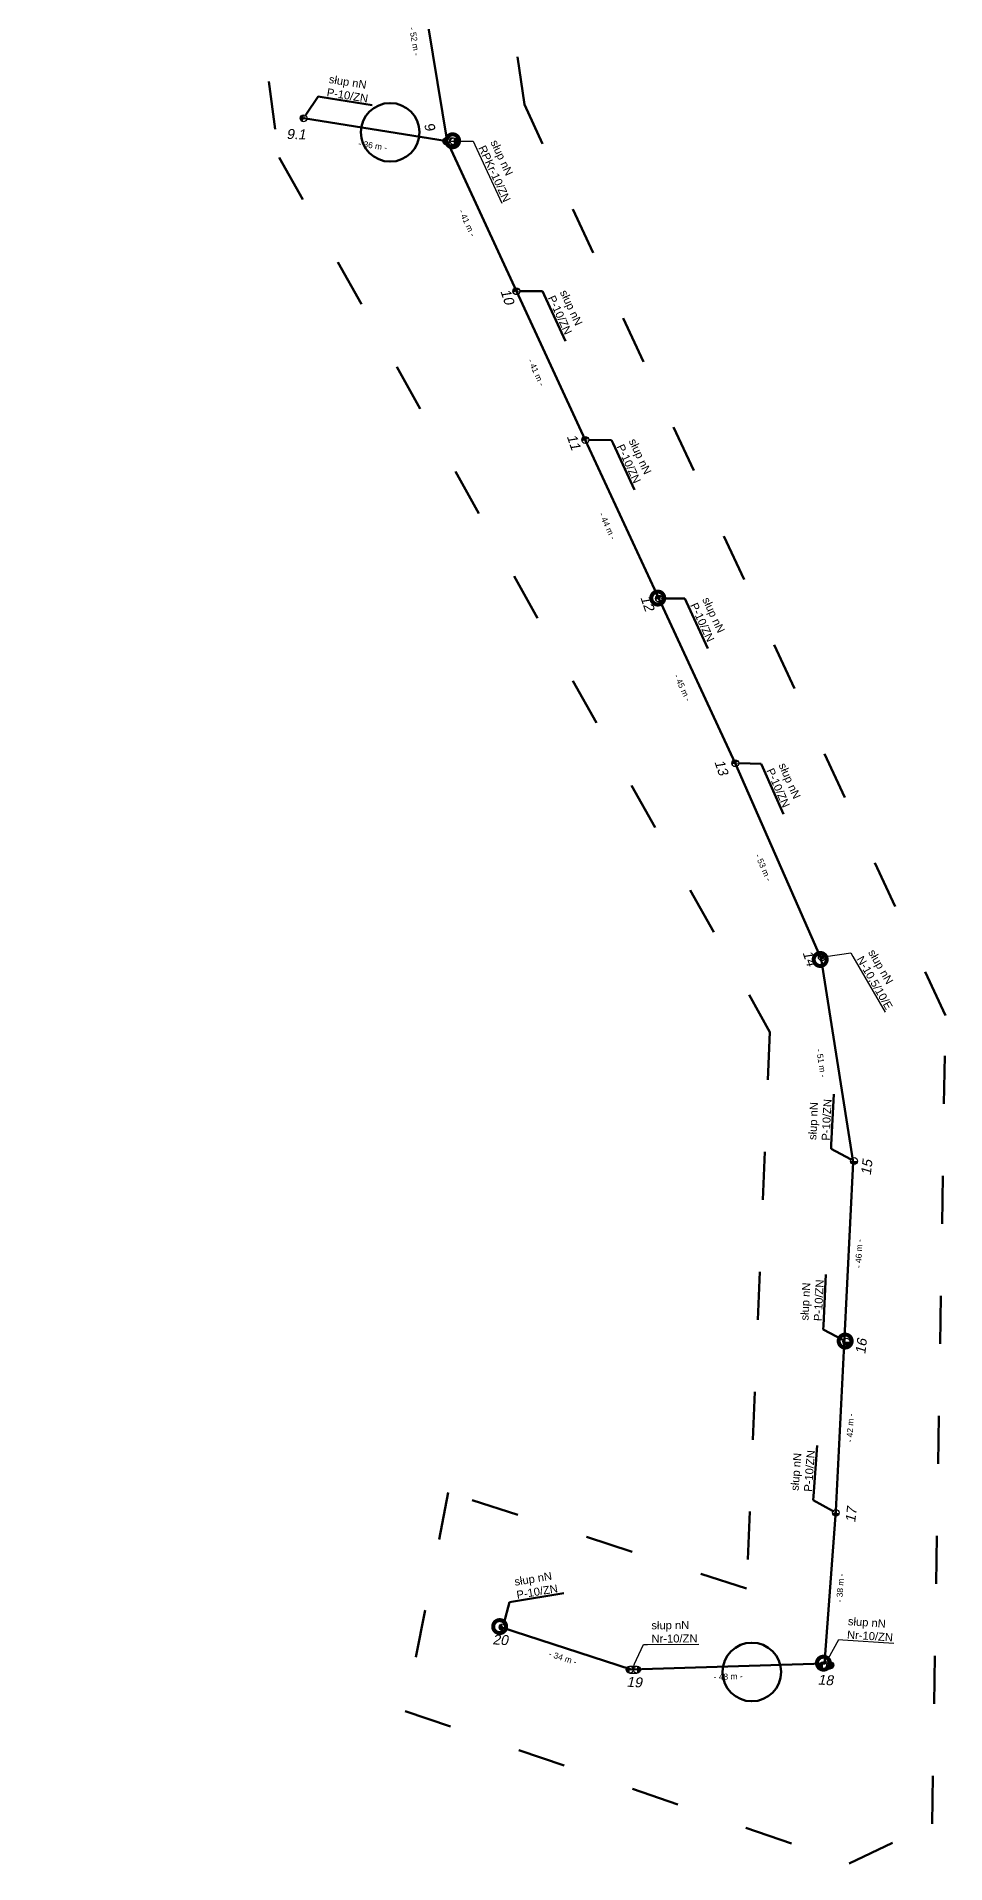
# Model space of a CAD drawing. Header units: metres. Extents: x 7547313 to 7555771, y 5771206 to 5789306.
# Drawn here: x 7552576.8 to 7552803.8, y 5779157.3 to 5779614 of the extents above; entities that cross this region are included whole.
import ezdxf
from ezdxf import colors
from ezdxf.entities.mleader import LeaderData, LeaderLine
from ezdxf.math import Vec2, Vec3

# ---------------------------------------------------------------- set-up
doc = ezdxf.new("R2010")
doc.units = ezdxf.units.M
doc.linetypes.add('GCAD_ISO03W100', pattern=[30, 12, -18])
for name, color, linetype, lineweight in [('!TELE', 30, 'SCARPLINE1A', 50), ('!trafo_05-0885', 6, 'GCAD_ISO03W100', 50), ('_numery', 7, 'Continuous', 40), ('_PRZEWIESZENIA', 6, 'Continuous', 50)]:
    doc.layers.add(name, color=color, linetype=linetype, lineweight=lineweight)
for name, color, linetype in [('!wymiary', 7, 'Continuous'), ('_MM mufy', 3, 'Continuous'), ('_MM opisy', 7, 'Continuous'), ('_MM slupy', 5, 'Continuous')]:
    doc.layers.add(name, color=color, linetype=linetype)
doc.styles.get("Standard").update_dxf_attribs({"font": 'arial.ttf'})
doc.linetypes.add('SCARPLINE1A', pattern='A,2,[150,AAA.SHX,S=1,R=0,X=0,Y=0],1e-11', length=2)
doc.dimstyles.new('opis linie', dxfattribs={"dimtxt": 1.5, "dimasz": 0.18, "dimexe": 0.18, "dimexo": 0.0625, "dimgap": 2.5, "dimtad": 4, "dimdec": 0, "dimzin": 0, "dimdsep": 46, "dimtxsty": 'Standard', "dimcen": 0.09, "dimse1": 1, "dimse2": 1, "dimsd1": 1, "dimsd2": 1, "dimclrt": 256, "dimadec": 0, "dimazin": 0, "dimtfac": 1, "dimtdec": 0, "dimtofl": 0, "dimtmove": 0, "dimatfit": 3, "dimfxl": 1, "dimtfill": 1, "dimtolj": 1, "dimtzin": 0, "dimarcsym": 0})

# ---------------------------------------------------------------- blocks, each defined once
blk = doc.blocks.new('*D8')
at = {"layer": 'Defpoints', "color": 0}
for p in [(7552643.45, 5779593.56), (7552679.21, 5779587.11), (7552679.33, 5779587.85)]:
    blk.add_point(p, dxfattribs=at)
at = {"layer": '!wymiary', "insert": (7552660.76, 5779586.74), "char_height": 1.5, "attachment_point": 5, "rotation": 350.9556, "bg_fill": 3, "box_fill_scale": 1.1, "bg_fill_color": 9, "bg_fill_true_color": 13158600, "bg_fill_transparency": 0}
blk.add_mtext('\\A1;- 36 m -', dxfattribs=at)
blk = doc.blocks.new('*D142')
at = {"layer": 'Defpoints', "color": 0}
for p in [(7552670.96, 5779639), (7552678.59, 5779587.73), (7552679.33, 5779587.85)]:
    blk.add_point(p, dxfattribs=at)
at = {"layer": '!wymiary', "insert": (7552671.18, 5779612.78), "char_height": 1.5, "attachment_point": 5, "rotation": 279.2973, "bg_fill": 3, "box_fill_scale": 1.1, "bg_fill_color": 9, "bg_fill_true_color": 13158600, "bg_fill_transparency": 0}
blk.add_mtext('\\A1;- 52 m -', dxfattribs=at)
blk = doc.blocks.new('*D143')
at = {"layer": 'Defpoints', "color": 0}
for p in [(7552679.33, 5779587.85), (7552695.96, 5779550.01), (7552696.64, 5779550.32)]:
    blk.add_point(p, dxfattribs=at)
at = {"layer": '!wymiary', "insert": (7552684.35, 5779567.41), "char_height": 1.5, "attachment_point": 5, "rotation": 294.7591, "bg_fill": 3, "box_fill_scale": 1.1, "bg_fill_color": 9, "bg_fill_true_color": 13158600, "bg_fill_transparency": 0}
blk.add_mtext('\\A1;- 41 m -', dxfattribs=at)
blk = doc.blocks.new('*D144')
at = {"layer": 'Defpoints', "color": 0}
for p in [(7552696.64, 5779550.32), (7552713.85, 5779513.14), (7552713.17, 5779512.82)]:
    blk.add_point(p, dxfattribs=at)
at = {"layer": '!wymiary', "insert": (7552701.61, 5779530.05), "char_height": 1.5, "attachment_point": 5, "rotation": 294.8375, "bg_fill": 3, "box_fill_scale": 1.1, "bg_fill_color": 9, "bg_fill_true_color": 13158600, "bg_fill_transparency": 0}
blk.add_mtext('\\A1;- 41 m -', dxfattribs=at)
blk = doc.blocks.new('*D145')
at = {"layer": 'Defpoints', "color": 0}
for p in [(7552713.85, 5779513.14), (7552731.54, 5779473.18), (7552732.22, 5779473.5)]:
    blk.add_point(p, dxfattribs=at)
at = {"layer": '!wymiary', "insert": (7552719.4, 5779491.64), "char_height": 1.5, "attachment_point": 5, "rotation": 294.8645, "bg_fill": 3, "box_fill_scale": 1.1, "bg_fill_color": 9, "bg_fill_true_color": 13158600, "bg_fill_transparency": 0}
blk.add_mtext('\\A1;- 44 m -', dxfattribs=at)
blk = doc.blocks.new('*D146')
at = {"layer": 'Defpoints', "color": 0}
for p in [(7552732.22, 5779473.5), (7552750.63, 5779432.03), (7552751.31, 5779432.34)]:
    blk.add_point(p, dxfattribs=at)
at = {"layer": '!wymiary', "insert": (7552738.12, 5779451.23), "char_height": 1.5, "attachment_point": 5, "rotation": 294.8818, "bg_fill": 3, "box_fill_scale": 1.1, "bg_fill_color": 9, "bg_fill_true_color": 13158600, "bg_fill_transparency": 0}
blk.add_mtext('\\A1;- 45 m -', dxfattribs=at)
blk = doc.blocks.new('*D147')
at = {"layer": 'Defpoints', "color": 0}
for p in [(7552751.31, 5779432.34), (7552772.07, 5779383.15), (7552772.75, 5779383.45)]:
    blk.add_point(p, dxfattribs=at)
at = {"layer": '!wymiary', "insert": (7552758.35, 5779406.28), "char_height": 1.5, "attachment_point": 5, "rotation": 293.6851, "bg_fill": 3, "box_fill_scale": 1.1, "bg_fill_color": 9, "bg_fill_true_color": 13158600, "bg_fill_transparency": 0}
blk.add_mtext('\\A1;- 53 m -', dxfattribs=at)
blk = doc.blocks.new('*D148')
at = {"layer": 'Defpoints', "color": 0}
for p in [(7552772.75, 5779383.45), (7552780.06, 5779332.51), (7552780.8, 5779332.63)]:
    blk.add_point(p, dxfattribs=at)
at = {"layer": '!wymiary', "insert": (7552772.81, 5779357.41), "char_height": 1.5, "attachment_point": 5, "rotation": 278.9928, "bg_fill": 3, "box_fill_scale": 1.1, "bg_fill_color": 9, "bg_fill_true_color": 13158600, "bg_fill_transparency": 0}
blk.add_mtext('\\A1;- 51 m -', dxfattribs=at)
blk = doc.blocks.new('*D149')
at = {"layer": 'Defpoints', "color": 0}
for p in [(7552780.8, 5779332.63), (7552777.81, 5779287.14), (7552778.56, 5779287.1)]:
    blk.add_point(p, dxfattribs=at)
at = {"layer": '!wymiary', "insert": (7552782.19, 5779309.74), "char_height": 1.5, "attachment_point": 5, "rotation": 87.1819, "bg_fill": 3, "box_fill_scale": 1.1, "bg_fill_color": 9, "bg_fill_true_color": 13158600, "bg_fill_transparency": 0}
blk.add_mtext('\\A1;- 46 m -', dxfattribs=at)
blk = doc.blocks.new('*D150')
at = {"layer": 'Defpoints', "color": 0}
for p in [(7552778.56, 5779287.1), (7552775.72, 5779245.5), (7552776.47, 5779245.46)]:
    blk.add_point(p, dxfattribs=at)
at = {"layer": '!wymiary', "insert": (7552780.01, 5779266.16), "char_height": 1.5, "attachment_point": 5, "rotation": 87.1293, "bg_fill": 3, "box_fill_scale": 1.1, "bg_fill_color": 9, "bg_fill_true_color": 13158600, "bg_fill_transparency": 0}
blk.add_mtext('\\A1;- 42 m -', dxfattribs=at)
blk = doc.blocks.new('*D151')
at = {"layer": 'Defpoints', "color": 0}
for p in [(7552776.47, 5779245.46), (7552772.86, 5779207.33), (7552773.61, 5779207.27)]:
    blk.add_point(p, dxfattribs=at)
at = {"layer": '!wymiary', "insert": (7552777.55, 5779226.18), "char_height": 1.5, "attachment_point": 5, "rotation": 85.7221, "bg_fill": 3, "box_fill_scale": 1.1, "bg_fill_color": 9, "bg_fill_true_color": 13158600, "bg_fill_transparency": 0}
blk.add_mtext('\\A1;- 38 m -', dxfattribs=at)
blk = doc.blocks.new('*D152')
at = {"layer": 'Defpoints', "color": 0}
for p in [(7552773.61, 5779207.27), (7552725.27, 5779206.58), (7552725.29, 5779205.83)]:
    blk.add_point(p, dxfattribs=at)
at = {"layer": '!wymiary', "insert": (7552749.53, 5779204.03), "char_height": 1.5, "attachment_point": 5, "rotation": 1.7118, "bg_fill": 3, "box_fill_scale": 1.1, "bg_fill_color": 9, "bg_fill_true_color": 13158600, "bg_fill_transparency": 0}
blk.add_mtext('\\A1;- 48 m -', dxfattribs=at)
blk = doc.blocks.new('*D153')
at = {"layer": 'Defpoints', "color": 0}
for p in [(7552692.72, 5779216.41), (7552692.95, 5779217.12), (7552725.29, 5779205.83)]:
    blk.add_point(p, dxfattribs=at)
at = {"layer": '!wymiary', "insert": (7552708.23, 5779208.72), "char_height": 1.5, "attachment_point": 5, "rotation": 342.0068, "bg_fill": 3, "box_fill_scale": 1.1, "bg_fill_color": 9, "bg_fill_true_color": 13158600, "bg_fill_transparency": 0}
blk.add_mtext('\\A1;- 34 m -', dxfattribs=at)
blk = doc.blocks.new('ZN')
at = {"layer": '_MM slupy', "transparency": 33554687}
h = blk.add_hatch(color=256, dxfattribs=at)
h.dxf.hatch_style = 1
h.paths.add_polyline_path([(0, -0.86), (0, 0.86, 1)])
at = {"layer": '_MM slupy'}
blk.add_circle((0, 0), 0.857, dxfattribs=at)
blk = doc.blocks.new('R')
at = {"layer": '_MM slupy', "transparency": 33554687}
h = blk.add_hatch(color=256, dxfattribs=at)
h.dxf.hatch_style = 1
h.paths.add_polyline_path([(-0.93, -0.86), (-0.93, 0.86, 1)])
h = blk.add_hatch(color=256, dxfattribs=at)
h.dxf.hatch_style = 1
h.paths.add_polyline_path([(0.93, 0.86), (0.93, -0.86, 1)])
at = {"layer": '_MM slupy'}
for points in [[(-0.93, 0.86), (0.93, 0.86)], [(-0.93, -0.86), (0.93, -0.86)]]:
    blk.add_lwpolyline(points, dxfattribs=at)
for centre in [(-0.93, 0), (0.93, 0)]:
    blk.add_circle(centre, 0.857, dxfattribs=at)
blk = doc.blocks.new('E')
at = {"layer": '_MM slupy'}
h = blk.add_hatch(color=256, dxfattribs=at)
h.dxf.hatch_style = 1
h.paths.add_polyline_path([(0.27, 0.37, 1), (-0.27, -0.37, 1)])
for radius in [0.857, 0.457]:
    blk.add_circle((0, 0), radius, dxfattribs=at)
blk = doc.blocks.new('mufa')
at = {"layer": '_MM mufy'}
h = blk.add_hatch(color=256, dxfattribs=at)
h.dxf.hatch_style = 1
h.paths.add_polyline_path([(2.15, 0.12, 1), (-2.1, -0.05, 1)])
h.paths.add_polyline_path([(-1.1, -0.01, -1), (1.15, 0.08, -1)], flags=16)
h.paths.add_polyline_path([(-0.83, 0, -1), (0.88, 0.07, -1)], flags=0)
blk = doc.blocks.new('q')
at = {"layer": '_MM slupy'}
blk.add_blockref('ZN', (0, 0), dxfattribs=at)
at = {"layer": '_MM opisy'}
ml = blk.add_multileader_mtext('Standard', dxfattribs=at)
ml.set_content('\\pxql;słup nN\\PP-10/ZN', color=256)
ml.set_leader_properties()
ml.build(insert=Vec2(0, 0))
ml.multileader.update_dxf_attribs({"has_text_frame": 1, "text_left_attachment_type": 5, "text_right_attachment_type": 5, "dogleg_length": 1, "arrow_head_size": 1})
ctx = ml.context
ctx.base_point, ctx.char_height, ctx.arrow_head_size, ctx.landing_gap_size, ctx.plane_origin = Vec3(3.75, 5.9), 2, 1, 1, Vec3(1.72, -1.42)
ctx.left_attachment, ctx.right_attachment = 5, 5
notes = []
notes.append((ctx, [(0, (1, 1, 0), (2.75, 5.9), (1, 0), 1, [(0, [(0, 0), (2.75, 5.9)], 0, [])])]))
ctx.mtext.insert, ctx.mtext.flow_direction = Vec3(4.75, 11.7), 5
ctx.mtext.has_bg_fill, ctx.mtext.bg_color, ctx.mtext.bg_scale_factor, ctx.mtext.bg_transparency, ctx.mtext.use_window_bg_color = 1, -1023410175, 1, 0, 1
for ctx, leaders in notes:
    for number, flags, end, landing, length, lines in leaders:
        leader = LeaderData()
        leader.index, (leader.has_last_leader_line, leader.has_dogleg_vector, leader.attachment_direction) = number, flags
        leader.last_leader_point, leader.dogleg_vector, leader.dogleg_length = Vec3(end), Vec3(landing), length
        for number, points, colour, breaks in lines:
            line = LeaderLine()
            line.index, line.vertices, line.color, line.breaks = number, Vec3.list(points), colors.encode_raw_color(colour), breaks
            leader.lines.append(line)
        ctx.leaders.append(leader)

msp = doc.modelspace()

# ---------------------------------------------------------------- linework, layer by layer
at = {"layer": '!TELE'}
for points in [[(7552619.45, 5779963.61), (7552625.97, 5779922.81), (7552632.97, 5779878.18), (7552640.28, 5779831.76), (7552648.47, 5779781.27), (7552656.45, 5779730.16), (7552663.45, 5779686.22), (7552670.96, 5779639), (7552679.33, 5779587.85), (7552696.64, 5779550.32), (7552713.85, 5779513.14), (7552732.22, 5779473.5), (7552751.31, 5779432.34), (7552772.75, 5779383.45), (7552780.8, 5779332.63), (7552778.56, 5779287.1), (7552776.47, 5779245.46), (7552773.61, 5779207.27), (7552725.29, 5779205.83), (7552692.72, 5779216.41)], [(7552643.45, 5779593.56), (7552679.33, 5779587.85)]]:
    msp.add_lwpolyline(points, dxfattribs=at)

# ---------------------------------------------------------------- next in the draw order: dimensions: what is measured, and where the dimension line sits
at = {"layer": '!wymiary'}
dim = msp.add_aligned_dim(p1=(7552643.45, 5779593.56), p2=(7552679.33, 5779587.85), distance=-0.75, dimstyle='opis linie', override={"dimpost": '- <> m -'}, dxfattribs=at)
dim.commit()
dim.dimension.update_dxf_attribs({"geometry": '*D8', "text_midpoint": (7552660.76, 5779586.74)})

# ---------------------------------------------------------------- next in the draw order: block references
at = {"layer": '!TELE', "rotation": 350.9556322517931}
msp.add_blockref('q', (7552643.45, 5779593.56), dxfattribs=at)

# ---------------------------------------------------------------- next in the draw order: dimensions: what is measured, and where the dimension line sits
at = {"layer": '!wymiary'}
dim = msp.add_aligned_dim(p1=(7552670.96, 5779639), p2=(7552679.33, 5779587.85), distance=-0.75, dimstyle='opis linie', override={"dimpost": '- <> m -'}, dxfattribs=at)
dim.commit()
dim.dimension.update_dxf_attribs({"geometry": '*D142', "text_midpoint": (7552671.18, 5779612.78)})

# ---------------------------------------------------------------- next in the draw order: linework, layer by layer
at = {"layer": '_PRZEWIESZENIA', "color": 3}
msp.add_circle((7552665.08, 5779590.04), 7.32, dxfattribs=at)

# ---------------------------------------------------------------- next in the draw order: texts
at = {"layer": '_numery', "oblique": 10}
for s, rotation, p in [('9.1', 358.3676, (7552639.14, 5779588.4)), ('9', 289.0631, (7552673.48, 5779591.99))]:
    msp.add_text(s, height=2.5, rotation=rotation, dxfattribs=at).set_placement(p)

# ---------------------------------------------------------------- next in the draw order: dimensions: what is measured, and where the dimension line sits
at = {"layer": '!wymiary'}
dim = msp.add_aligned_dim(p1=(7552679.33, 5779587.85), p2=(7552696.64, 5779550.32), distance=-0.75, dimstyle='opis linie', override={"dimpost": '- <> m -'}, dxfattribs=at)
dim.commit()
dim.dimension.update_dxf_attribs({"geometry": '*D143', "text_midpoint": (7552684.35, 5779567.41)})

# ---------------------------------------------------------------- next in the draw order: dimensions: what is measured, and where the dimension line sits
dim = msp.add_aligned_dim(p1=(7552696.64, 5779550.32), p2=(7552713.85, 5779513.14), distance=-0.75, dimstyle='opis linie', override={"dimpost": '- <> m -'}, dxfattribs=at)
dim.commit()
dim.dimension.update_dxf_attribs({"geometry": '*D144', "text_midpoint": (7552701.61, 5779530.05)})

# ---------------------------------------------------------------- next in the draw order: leaders
at = {"layer": '_MM opisy'}
ml = msp.add_multileader_mtext('Standard', dxfattribs=at)
ml.set_content('\\pxql;słup nN\\PRPKr-10/ZN', color=256)
ml.set_leader_properties()
ml.build(insert=Vec2(0, 0))
ml.multileader.update_dxf_attribs({"has_text_frame": 1, "text_left_attachment_type": 5, "text_right_attachment_type": 5, "dogleg_length": 1, "arrow_head_size": 1})
ctx = ml.context
ctx.base_point, ctx.char_height, ctx.arrow_head_size, ctx.landing_gap_size, ctx.plane_origin, ctx.plane_x_axis, ctx.plane_y_axis = Vec3(7552686.26, 5779586.91), 2, 1, 1, Vec3(7552678.76, 5779585.69), Vec3(0.418803, -0.908077), Vec3(0.908077, 0.418803)
ctx.left_attachment, ctx.right_attachment = 5, 5
notes = []
notes.append((ctx, [(0, (1, 1, 0), (7552685.84, 5779587.82), (0.418803, -0.908077), 1, [(0, [(7552679.33, 5779587.85), (7552685.84, 5779587.82)], 0, [])])]))
ctx.mtext.insert, ctx.mtext.text_direction, ctx.mtext.flow_direction = Vec3(7552691.92, 5779588.42), Vec3(0.418803, -0.908077), 5
ctx.mtext.has_bg_fill, ctx.mtext.bg_color, ctx.mtext.bg_scale_factor, ctx.mtext.bg_transparency, ctx.mtext.use_window_bg_color = 1, -1023410175, 1, 0, 1
for ctx, leaders in notes:
    for number, flags, end, landing, length, lines in leaders:
        leader = LeaderData()
        leader.index, (leader.has_last_leader_line, leader.has_dogleg_vector, leader.attachment_direction) = number, flags
        leader.last_leader_point, leader.dogleg_vector, leader.dogleg_length = Vec3(end), Vec3(landing), length
        for number, points, colour, breaks in lines:
            line = LeaderLine()
            line.index, line.vertices, line.color, line.breaks = number, Vec3.list(points), colors.encode_raw_color(colour), breaks
            leader.lines.append(line)
        ctx.leaders.append(leader)

# ---------------------------------------------------------------- next in the draw order: block references
at = {"layer": '!TELE', "rotation": 294.837548289516}
msp.add_blockref('q', (7552696.64, 5779550.32), dxfattribs=at)
msp.add_blockref('R', (7552680.03, 5779587.81))
at = {"color": 5, "lineweight": 70}
msp.add_blockref('mufa', (7552680.67, 5779587.89), dxfattribs=at)

# ---------------------------------------------------------------- next in the draw order: dimensions: what is measured, and where the dimension line sits
at = {"layer": '!wymiary'}
dim = msp.add_aligned_dim(p1=(7552713.85, 5779513.14), p2=(7552732.22, 5779473.5), distance=-0.75, dimstyle='opis linie', override={"dimpost": '- <> m -'}, dxfattribs=at)
dim.commit()
dim.dimension.update_dxf_attribs({"geometry": '*D145', "text_midpoint": (7552719.4, 5779491.64)})

# ---------------------------------------------------------------- next in the draw order: block references
at = {"layer": '!TELE', "rotation": 294.8645382058337}
msp.add_blockref('q', (7552713.85, 5779513.14), dxfattribs=at)

# ---------------------------------------------------------------- next in the draw order: texts
at = {"layer": '_numery', "oblique": 10}
msp.add_text('10', height=2.5, rotation=289.0631, dxfattribs=at).set_placement((7552692.59, 5779550.37))

# ---------------------------------------------------------------- next in the draw order: dimensions: what is measured, and where the dimension line sits
at = {"layer": '!wymiary'}
dim = msp.add_aligned_dim(p1=(7552732.22, 5779473.5), p2=(7552751.31, 5779432.34), distance=-0.75, dimstyle='opis linie', override={"dimpost": '- <> m -'}, dxfattribs=at)
dim.commit()
dim.dimension.update_dxf_attribs({"geometry": '*D146', "text_midpoint": (7552738.12, 5779451.23)})

# ---------------------------------------------------------------- next in the draw order: block references
at = {"layer": '!TELE', "rotation": 294.8817781872548}
msp.add_blockref('q', (7552732.22, 5779473.5), dxfattribs=at)

# ---------------------------------------------------------------- next in the draw order: texts
at = {"layer": '_numery', "oblique": 10}
msp.add_text('11', height=2.5, rotation=289.0631, dxfattribs=at).set_placement((7552709.19, 5779514.03))

# ---------------------------------------------------------------- next in the draw order: dimensions: what is measured, and where the dimension line sits
at = {"layer": '!wymiary'}
dim = msp.add_aligned_dim(p1=(7552751.31, 5779432.34), p2=(7552772.75, 5779383.45), distance=-0.75, dimstyle='opis linie', override={"dimpost": '- <> m -'}, dxfattribs=at)
dim.commit()
dim.dimension.update_dxf_attribs({"geometry": '*D147', "text_midpoint": (7552758.35, 5779406.28)})

# ---------------------------------------------------------------- next in the draw order: block references
at = {"layer": '!TELE', "rotation": 293.685053488391}
msp.add_blockref('q', (7552751.31, 5779432.34), dxfattribs=at)
at = {"color": 5, "lineweight": 70}
msp.add_blockref('mufa', (7552731.93, 5779473.58), dxfattribs=at)

# ---------------------------------------------------------------- next in the draw order: texts
at = {"layer": '_numery', "oblique": 10}
msp.add_text('12', height=2.5, rotation=289.0631, dxfattribs=at).set_placement((7552727.59, 5779473.76))

# ---------------------------------------------------------------- next in the draw order: dimensions: what is measured, and where the dimension line sits
at = {"layer": '!wymiary'}
dim = msp.add_aligned_dim(p1=(7552772.75, 5779383.45), p2=(7552780.8, 5779332.63), distance=-0.75, dimstyle='opis linie', override={"dimpost": '- <> m -'}, dxfattribs=at)
dim.commit()
dim.dimension.update_dxf_attribs({"geometry": '*D148', "text_midpoint": (7552772.81, 5779357.41)})

# ---------------------------------------------------------------- next in the draw order: texts
at = {"layer": '_numery', "oblique": 10}
msp.add_text('13', height=2.5, rotation=289.0631, dxfattribs=at).set_placement((7552746.07, 5779432.69))

# ---------------------------------------------------------------- next in the draw order: dimensions: what is measured, and where the dimension line sits
at = {"layer": '!wymiary'}
dim = msp.add_aligned_dim(p1=(7552780.8, 5779332.63), p2=(7552778.56, 5779287.1), distance=-0.75, dimstyle='opis linie', override={"dimpost": '- <> m -'}, dxfattribs=at)
dim.commit()
dim.dimension.update_dxf_attribs({"geometry": '*D149', "text_midpoint": (7552782.19, 5779309.74)})

# ---------------------------------------------------------------- next in the draw order: leaders
at = {"layer": '_MM opisy'}
ml = msp.add_multileader_mtext('Standard', dxfattribs=at)
ml.set_content('\\pxql;słup nN\\PN-10,5/10/E', color=256)
ml.set_leader_properties()
ml.build(insert=Vec2(0, 0))
ml.multileader.update_dxf_attribs({"has_text_frame": 1, "text_left_attachment_type": 5, "text_right_attachment_type": 5, "dogleg_length": 1, "arrow_head_size": 1})
ctx = ml.context
ctx.base_point, ctx.char_height, ctx.arrow_head_size, ctx.landing_gap_size, ctx.plane_origin, ctx.plane_x_axis, ctx.plane_y_axis = Vec3(7552780.67, 5779384.04), 2, 1, 1, Vec3(7552772.56, 5779381.65), Vec3(0.501355, -0.865242), Vec3(0.865242, 0.501355)
ctx.left_attachment, ctx.right_attachment = 5, 5
notes = []
notes.append((ctx, [(0, (1, 1, 0), (7552780.17, 5779384.91), (0.501355, -0.865242), 1, [(0, [(7552772.93, 5779383.84)], 0, [])])]))
ctx.mtext.insert, ctx.mtext.text_direction, ctx.mtext.flow_direction = Vec3(7552786.17, 5779386.07), Vec3(0.501355, -0.865242), 5
ctx.mtext.has_bg_fill, ctx.mtext.bg_color, ctx.mtext.bg_scale_factor, ctx.mtext.bg_transparency, ctx.mtext.use_window_bg_color = 1, -1023410175, 1, 0, 1
for ctx, leaders in notes:
    for number, flags, end, landing, length, lines in leaders:
        leader = LeaderData()
        leader.index, (leader.has_last_leader_line, leader.has_dogleg_vector, leader.attachment_direction) = number, flags
        leader.last_leader_point, leader.dogleg_vector, leader.dogleg_length = Vec3(end), Vec3(landing), length
        for number, points, colour, breaks in lines:
            line = LeaderLine()
            line.index, line.vertices, line.color, line.breaks = number, Vec3.list(points), colors.encode_raw_color(colour), breaks
            leader.lines.append(line)
        ctx.leaders.append(leader)

# ---------------------------------------------------------------- next in the draw order: block references
at = {"layer": '!TELE', "rotation": 87.18191175607251}
msp.add_blockref('q', (7552781, 5779332.9), dxfattribs=at)
at = {"color": 5, "lineweight": 70}
msp.add_blockref('mufa', (7552772.51, 5779383.25), dxfattribs=at)
at = {"rotation": 300.0896862369668}
msp.add_blockref('E', (7552772.93, 5779383.84), dxfattribs=at)

# ---------------------------------------------------------------- next in the draw order: texts
at = {"layer": '_numery', "oblique": 10}
msp.add_text('14', height=2.5, rotation=289.0631, dxfattribs=at).set_placement((7552768.1, 5779385))

# ---------------------------------------------------------------- next in the draw order: dimensions: what is measured, and where the dimension line sits
at = {"layer": '!wymiary'}
dim = msp.add_aligned_dim(p1=(7552778.56, 5779287.1), p2=(7552776.47, 5779245.46), distance=-0.75, dimstyle='opis linie', override={"dimpost": '- <> m -'}, dxfattribs=at)
dim.commit()
dim.dimension.update_dxf_attribs({"geometry": '*D150', "text_midpoint": (7552780.01, 5779266.16)})

# ---------------------------------------------------------------- next in the draw order: block references
at = {"layer": '!TELE', "rotation": 87.12929071878546}
msp.add_blockref('q', (7552779.04, 5779287.77), dxfattribs=at)

# ---------------------------------------------------------------- next in the draw order: texts
at = {"layer": '_numery', "oblique": 10}
msp.add_text('15', height=2.5, rotation=82.7964, dxfattribs=at).set_placement((7552785.15, 5779329.23))

# ---------------------------------------------------------------- next in the draw order: dimensions: what is measured, and where the dimension line sits
at = {"layer": '!wymiary'}
dim = msp.add_aligned_dim(p1=(7552776.47, 5779245.46), p2=(7552773.61, 5779207.27), distance=-0.75, dimstyle='opis linie', override={"dimpost": '- <> m -'}, dxfattribs=at)
dim.commit()
dim.dimension.update_dxf_attribs({"geometry": '*D151', "text_midpoint": (7552777.55, 5779226.18)})

# ---------------------------------------------------------------- next in the draw order: block references
at = {"layer": '!TELE', "rotation": 85.72210943013808}
msp.add_blockref('q', (7552776.44, 5779244.96), dxfattribs=at)
at = {"color": 5, "lineweight": 70}
msp.add_blockref('mufa', (7552778.75, 5779287.86), dxfattribs=at)

# ---------------------------------------------------------------- next in the draw order: texts
at = {"layer": '_numery', "oblique": 10}
msp.add_text('16', height=2.5, rotation=82.7964, dxfattribs=at).set_placement((7552783.78, 5779284.49))

# ---------------------------------------------------------------- next in the draw order: dimensions: what is measured, and where the dimension line sits
at = {"layer": '!wymiary'}
dim = msp.add_aligned_dim(p1=(7552773.61, 5779207.27), p2=(7552725.29, 5779205.83), distance=-0.75, dimstyle='opis linie', override={"dimpost": '- <> m -'}, dxfattribs=at)
dim.commit()
dim.dimension.update_dxf_attribs({"geometry": '*D152', "text_midpoint": (7552749.53, 5779204.03)})

# ---------------------------------------------------------------- next in the draw order: linework, layer by layer
at = {"layer": '_PRZEWIESZENIA', "color": 3}
msp.add_circle((7552755.44, 5779205.18), 7.32, dxfattribs=at)

# ---------------------------------------------------------------- next in the draw order: texts
at = {"layer": '_numery', "oblique": 10}
for s, rotation, p in [('17', 82.7964, (7552781.25, 5779242.41)), ('18', 356.3728, (7552771.87, 5779202.06))]:
    msp.add_text(s, height=2.5, rotation=rotation, dxfattribs=at).set_placement(p)

# ---------------------------------------------------------------- next in the draw order: dimensions: what is measured, and where the dimension line sits
at = {"layer": '!wymiary'}
dim = msp.add_aligned_dim(p1=(7552725.29, 5779205.83), p2=(7552692.72, 5779216.41), distance=-0.75, dimstyle='opis linie', override={"dimpost": '- <> m -'}, dxfattribs=at)
dim.commit()
dim.dimension.update_dxf_attribs({"geometry": '*D153', "text_midpoint": (7552708.23, 5779208.72)})

# ---------------------------------------------------------------- next in the draw order: leaders
at = {"layer": '_MM opisy'}
ml = msp.add_multileader_mtext('Standard', dxfattribs=at)
ml.set_content('\\pxql;słup nN\\PNr-10/ZN', color=256)
ml.set_leader_properties()
ml.build(insert=Vec2(0, 0))
ml.multileader.update_dxf_attribs({"has_text_frame": 1, "text_left_attachment_type": 5, "text_right_attachment_type": 5, "dogleg_length": 1, "arrow_head_size": 1})
ctx = ml.context
ctx.base_point, ctx.char_height, ctx.arrow_head_size, ctx.landing_gap_size, ctx.plane_origin, ctx.plane_x_axis, ctx.plane_y_axis = Vec3(7552778.16, 5779213.2), 2, 1, 1, Vec3(7552775.63, 5779206.03), Vec3(0.997736, -0.067254), Vec3(0.067254, 0.997736)
ctx.left_attachment, ctx.right_attachment = 5, 5
notes = []
notes.append((ctx, [(0, (1, 1, 0), (7552777.16, 5779213.27), (0.997736, -0.067254), 1, [(0, [(7552774.01, 5779207.56), (7552777.16, 5779213.27)], 0, [])])]))
ctx.mtext.insert, ctx.mtext.text_direction, ctx.mtext.flow_direction = Vec3(7552779.54, 5779218.89), Vec3(0.997736, -0.067254), 5
ctx.mtext.has_bg_fill, ctx.mtext.bg_color, ctx.mtext.bg_scale_factor, ctx.mtext.bg_transparency, ctx.mtext.use_window_bg_color = 1, -1023410175, 1, 0, 1
for ctx, leaders in notes:
    for number, flags, end, landing, length, lines in leaders:
        leader = LeaderData()
        leader.index, (leader.has_last_leader_line, leader.has_dogleg_vector, leader.attachment_direction) = number, flags
        leader.last_leader_point, leader.dogleg_vector, leader.dogleg_length = Vec3(end), Vec3(landing), length
        for number, points, colour, breaks in lines:
            line = LeaderLine()
            line.index, line.vertices, line.color, line.breaks = number, Vec3.list(points), colors.encode_raw_color(colour), breaks
            leader.lines.append(line)
        ctx.leaders.append(leader)

# ---------------------------------------------------------------- next in the draw order: block references
at = {"layer": '!TELE', "rotation": 9.439078801231622}
msp.add_blockref('q', (7552693.2, 5779216.37), dxfattribs=at)
at = {"color": 5, "lineweight": 70}
msp.add_blockref('mufa', (7552773.32, 5779207.35), dxfattribs=at)
msp.add_blockref('R', (7552774.16, 5779206.85))

# ---------------------------------------------------------------- next in the draw order: leaders
at = {"layer": '_MM opisy'}
ml = msp.add_multileader_mtext('Standard', dxfattribs=at)
ml.set_content('\\pxql;słup nN\\PNr-10/ZN', color=256)
ml.set_leader_properties()
ml.build(insert=Vec2(0, 0))
ml.multileader.update_dxf_attribs({"has_text_frame": 1, "text_left_attachment_type": 5, "text_right_attachment_type": 5, "dogleg_length": 1, "arrow_head_size": 1})
ctx = ml.context
ctx.base_point, ctx.char_height, ctx.arrow_head_size, ctx.landing_gap_size, ctx.plane_origin, ctx.plane_x_axis, ctx.plane_y_axis = Vec3(7552729.39, 5779212.07), 2, 1, 1, Vec3(7552727.41, 5779204.73), Vec3(0.999971, 0.007657), Vec3(-0.007657, 0.999971)
ctx.left_attachment, ctx.right_attachment = 5, 5
notes = []
notes.append((ctx, [(0, (1, 1, 0), (7552728.39, 5779212.06), (0.999971, 0.007657), 1, [(0, [(7552725.68, 5779206.14), (7552728.39, 5779212.06)], 0, [])])]))
ctx.mtext.insert, ctx.mtext.text_direction, ctx.mtext.flow_direction = Vec3(7552730.35, 5779217.84), Vec3(0.999971, 0.007657), 5
ctx.mtext.has_bg_fill, ctx.mtext.bg_color, ctx.mtext.bg_scale_factor, ctx.mtext.bg_transparency, ctx.mtext.use_window_bg_color = 1, -1023410175, 1, 0, 1
for ctx, leaders in notes:
    for number, flags, end, landing, length, lines in leaders:
        leader = LeaderData()
        leader.index, (leader.has_last_leader_line, leader.has_dogleg_vector, leader.attachment_direction) = number, flags
        leader.last_leader_point, leader.dogleg_vector, leader.dogleg_length = Vec3(end), Vec3(landing), length
        for number, points, colour, breaks in lines:
            line = LeaderLine()
            line.index, line.vertices, line.color, line.breaks = number, Vec3.list(points), colors.encode_raw_color(colour), breaks
            leader.lines.append(line)
        ctx.leaders.append(leader)

# ---------------------------------------------------------------- next in the draw order: linework, layer by layer
at = {"layer": '!trafo_05-0885'}
msp.add_lwpolyline([(7552576.75, 5780018.71), (7552637.39, 5779583.75), (7552759.94, 5779365.15), (7552754.14, 5779226.04), (7552679.62, 5779250.06), (7552668.85, 5779195.41), (7552779.81, 5779157.32), (7552800.51, 5779167.25), (7552803.82, 5779369.29), (7552698.66, 5779597), (7552635.73, 5780025.92)], close=True, dxfattribs=at)

# ---------------------------------------------------------------- next in the draw order: block references
at = {"color": 5, "lineweight": 70}
msp.add_blockref('mufa', (7552692.43, 5779216.49), dxfattribs=at)
msp.add_blockref('R', (7552725.85, 5779205.76))

# ---------------------------------------------------------------- next in the draw order: texts
at = {"layer": '_numery', "oblique": 10}
for s, p in [('20', (7552690.62, 5779212.1)), ('19', (7552724.1, 5779201.52))]:
    msp.add_text(s, height=2.5, rotation=356.3728, dxfattribs=at).set_placement(p)

doc.saveas('drawing.dxf')
